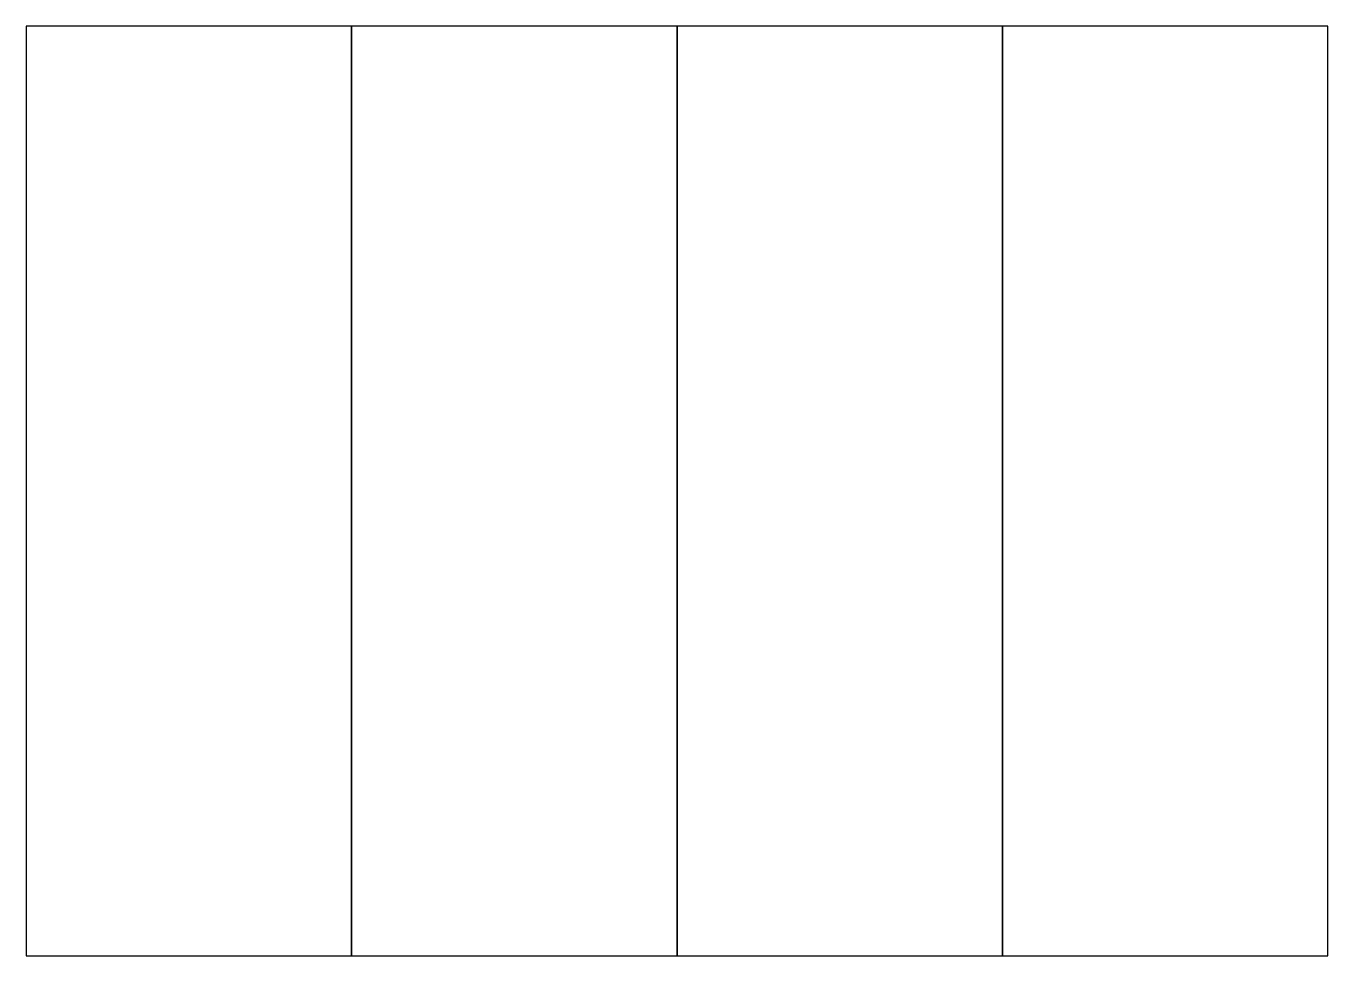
# Model space of a CAD drawing. Extents: x 525 to 3325, y 120 to 2120.
import ezdxf

# ---------------------------------------------------------------- set-up
doc = ezdxf.new("R2010")
doc.units = 0
doc.layers.add('FURNITURE', color=3, linetype='CONTINUOUS')

msp = doc.modelspace()

# ---------------------------------------------------------------- linework, layer by layer
at = {"layer": 'FURNITURE'}
for p, q in [((1225, 2120), (525, 2120)), ((525, 2120), (525, 120)), ((1225, 120), (1225, 2120)), ((1925, 2120), (1225, 2120)), ((1225, 2120), (1225, 120)), ((1925, 120), (1925, 2120)), ((2625, 2120), (1925, 2120)), ((1925, 2120), (1925, 120)), ((2625, 120), (2625, 2120)), ((3325, 2120), (2625, 2120)), ((2625, 2120), (2625, 120)), ((3325, 120), (3325, 2120)), ((525, 120), (1225, 120)), ((1225, 120), (1925, 120)), ((1925, 120), (2625, 120)), ((2625, 120), (3325, 120))]:
    msp.add_line(p, q, dxfattribs=at)

doc.saveas('drawing.dxf')
